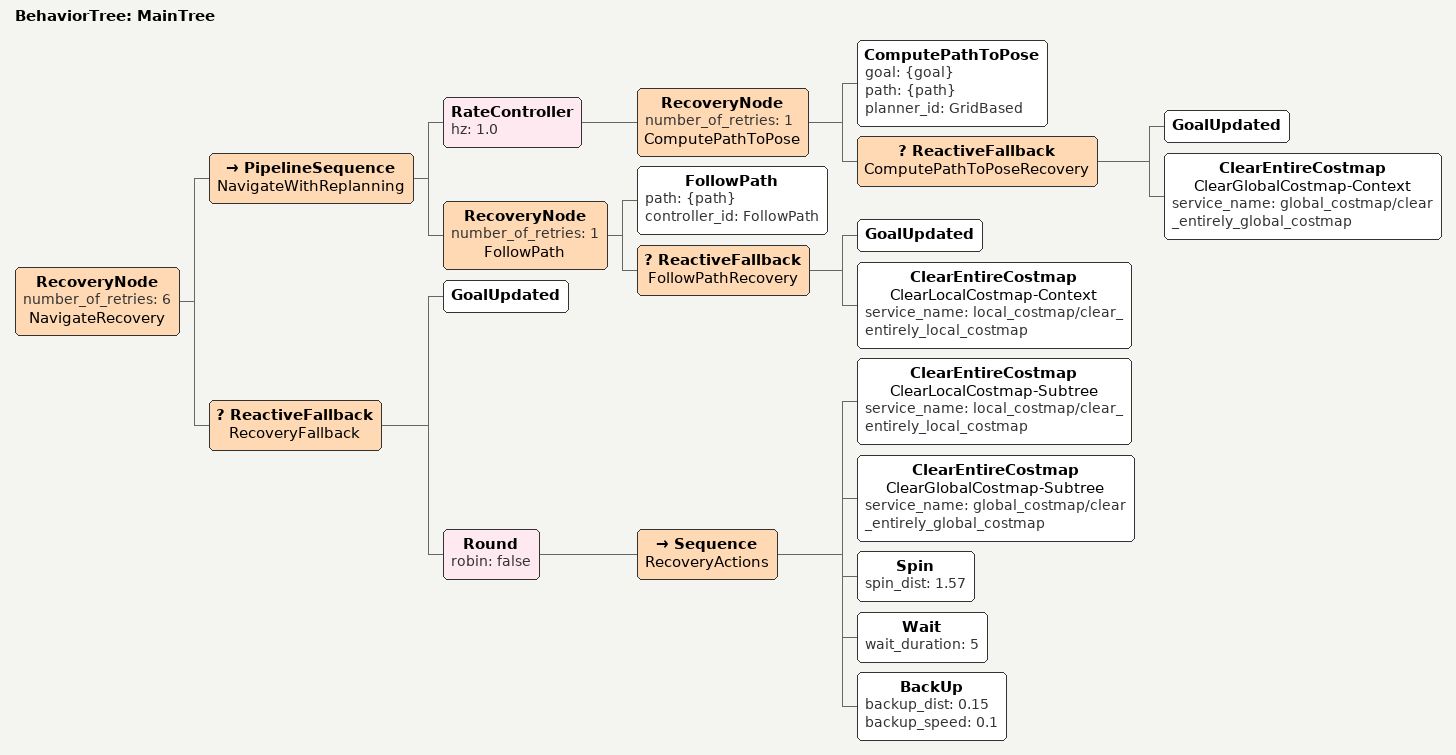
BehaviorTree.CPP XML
<!-- behavior_trees/navigate_w_replanning_and_recovery.xml -->
<root main_tree_to_execute="MainTree">
  <BehaviorTree ID="MainTree">
    <RecoveryNode number_of_retries="6" name="NavigateRecovery">
      <PipelineSequence name="NavigateWithReplanning">
        <RateController hz="1.0">
          <RecoveryNode number_of_retries="1" name="ComputePathToPose">
            <ComputePathToPose goal="{goal}" path="{path}" planner_id="GridBased"/>
            <ReactiveFallback name="ComputePathToPoseRecovery">
              <GoalUpdated/>
              <ClearEntireCostmap name="ClearGlobalCostmap-Context" service_name="global_costmap/clear_entirely_global_costmap"/>
            </ReactiveFallback>
          </RecoveryNode>
        </RateController>
        <RecoveryNode number_of_retries="1" name="FollowPath">
          <FollowPath path="{path}" controller_id="FollowPath"/>
          <ReactiveFallback name="FollowPathRecovery">
            <GoalUpdated/>
            <ClearEntireCostmap name="ClearLocalCostmap-Context" service_name="local_costmap/clear_entirely_local_costmap"/>
          </ReactiveFallback>
        </RecoveryNode>
      </PipelineSequence>
      <ReactiveFallback name="RecoveryFallback">
        <GoalUpdated/>
        <Round robin="false">
          <Sequence name="RecoveryActions">
            <ClearEntireCostmap name="ClearLocalCostmap-Subtree" service_name="local_costmap/clear_entirely_local_costmap"/>
            <ClearEntireCostmap name="ClearGlobalCostmap-Subtree" service_name="global_costmap/clear_entirely_global_costmap"/>
            <Spin spin_dist="1.57"/>
            <Wait wait_duration="5"/>
            <BackUp backup_dist="0.15" backup_speed="0.1"/>
          </Sequence>
        </Round>
      </ReactiveFallback>
    </RecoveryNode>
  </BehaviorTree>
</root>
